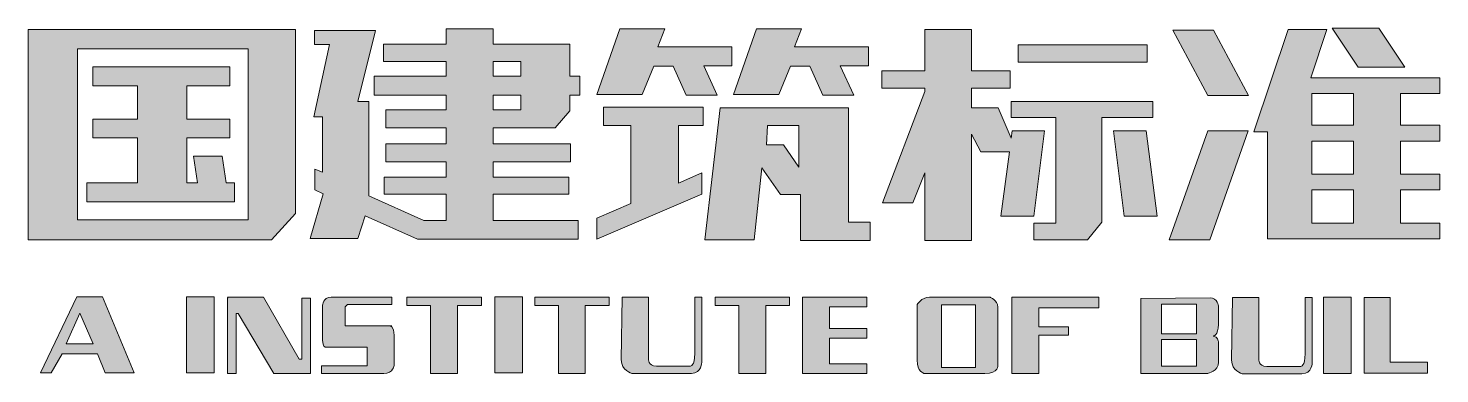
# Model space of a CAD drawing. Header units: millimetres. Extents: x 0 to 16820, y -11520 to 11880.
# Drawn here: x 15537.2 to 15906, y 11239.6 to 11329.9 of the extents above; entities that cross this region are included whole.
import ezdxf
from ezdxf.enums import TextEntityAlignment as Align

# ---------------------------------------------------------------- set-up
doc = ezdxf.new("R2010")
doc.units = ezdxf.units.MM
doc.header["$LTSCALE"] = 1000
doc.layers.add('图框层', color=7, linetype='Continuous')
doc.styles.add('宋体', font='', dxfattribs={"width": 0.8})
doc.styles.get('宋体').set_extended_font_data('SimSun')

# ---------------------------------------------------------------- blocks, each defined once
blk = doc.blocks.new('JYHT-FRAME_NORMAL-7c40bc6b8ebf42d483e23fe8ae0242e0')
at = {"layer": '图框层'}
h = blk.add_hatch(color=256, dxfattribs=at)
h.dxf.hatch_style = 2
h.paths.add_polyline_path([(776.857, 566.48), (776.857, 566.3), (776.857, 563.731), (780.036, 563.731), (780.35, 564.076), (780.35, 566.3), (780.35, 566.48)])
h.paths.add_polyline_path([(779.73, 563.991), (777.501, 563.991), (777.501, 566.228), (779.73, 566.228)])
h = blk.add_hatch(color=256, dxfattribs=at)
h.paths.add_polyline_path([(783.743, 565.194), (783.934, 565.416), (783.934, 565.623), (784.065, 565.623), (784.065, 565.868), (783.934, 565.868), (783.934, 566.289), (783.927, 566.289), (783.283, 566.289), (782.931, 566.289), (782.931, 566.488), (782.318, 566.488), (782.318, 566.289), (781.499, 566.289), (781.499, 566.059), (782.318, 566.059), (782.318, 565.868), (781.376, 565.868), (781.376, 565.623), (782.318, 565.623), (782.318, 565.431), (781.529, 565.431), (781.529, 565.194), (782.318, 565.194), (782.318, 564.987), (781.529, 564.987), (781.529, 564.749), (782.318, 564.749), (782.318, 564.55), (781.506, 564.55), (781.506, 564.328), (782.318, 564.328), (782.318, 563.984), (782.027, 563.984), (781.307, 564.305), (781.307, 565.538), (781.162, 565.538), (781.392, 566.465), (780.595, 566.465), (780.595, 566.281), (780.794, 566.281), (780.587, 565.339), (780.702, 565.339), (780.702, 564.615), (780.603, 564.654), (780.603, 564.382), (780.71, 564.332), (780.541, 563.746), (781.162, 563.746), (781.261, 564.045), (781.943, 563.738), (784.042, 563.738), (784.042, 563.984), (782.931, 563.984), (782.931, 564.328), (783.919, 564.328), (783.919, 564.55), (782.931, 564.55), (782.931, 564.749), (783.942, 564.749), (783.942, 564.987), (782.931, 564.987), (782.931, 565.194)])
h.paths.add_polyline_path([(782.931, 566.059), (783.291, 566.059), (783.291, 565.868), (782.931, 565.868)])
h.paths.add_polyline_path([(782.931, 565.623), (783.291, 565.623), (783.291, 565.431), (782.931, 565.431)])
h = blk.add_hatch(color=256, dxfattribs=at)
h.dxf.hatch_style = 2
h.paths.add_polyline_path([(785.03, 565.998), (785.282, 565.998), (785.451, 565.623), (785.857, 565.623), (785.681, 566.006), (786.048, 566.006), (786.048, 566.251), (785.083, 566.251), (785.175, 566.488), (784.585, 566.488), (784.287, 565.63), (784.877, 565.63)])
h = blk.add_hatch(color=256, dxfattribs=at)
h.dxf.hatch_style = 2
h.paths.add_polyline_path([(786.814, 565.998), (787.067, 565.998), (787.236, 565.623), (787.642, 565.623), (787.465, 566.006), (787.833, 566.006), (787.833, 566.251), (786.868, 566.251), (786.96, 566.488), (786.37, 566.488), (786.071, 565.63), (786.661, 565.63)])
h = blk.add_hatch(color=256, dxfattribs=at)
h.dxf.hatch_style = 2
h.paths.add_polyline_path([(789.993, 564.041), (790.135, 565.155), (789.71, 565.155), (789.697, 565.061), (789.53, 565.454), (789.181, 565.454), (789.181, 565.714), (789.687, 565.714), (789.687, 565.937), (789.181, 565.937), (789.181, 566.48), (788.568, 566.48), (788.568, 565.937), (788.009, 565.937), (788.009, 565.714), (788.568, 565.714), (788.568, 565.671), (788.017, 564.213), (788.415, 564.213), (788.568, 564.607), (788.568, 563.723), (789.181, 563.723), (789.181, 565.111), (789.3, 564.88), (789.674, 564.88), (789.564, 564.041)])
h = blk.add_hatch(color=256, dxfattribs=at)
h.dxf.hatch_style = 2
h.paths.add_polyline_path([(791.809, 566.469), (792.269, 565.615), (792.8, 565.615), (792.341, 566.469)])
h = blk.add_hatch(color=256, dxfattribs=at)
h.dxf.hatch_style = 2
h.paths.add_polyline_path([(795.297, 565.642), (795.297, 565.848), (793.611, 565.848), (793.823, 566.48), (793.315, 566.48), (792.867, 565.14), (793.045, 565.14), (793.045, 563.742), (793.585, 563.742), (793.585, 563.742), (795.297, 563.742), (795.297, 563.949), (794.784, 563.949), (794.784, 564.382), (795.297, 564.382), (795.297, 564.589), (794.784, 564.589), (794.784, 565.021), (795.297, 565.021), (795.297, 565.228), (794.784, 565.228), (794.784, 565.642)])
h.paths.add_polyline_path([(794.171, 563.949), (793.627, 563.949), (793.627, 564.382), (794.171, 564.382)])
h.paths.add_polyline_path([(794.171, 564.589), (793.627, 564.589), (793.627, 565.021), (794.171, 565.021)])
h.paths.add_polyline_path([(794.171, 565.228), (793.627, 565.228), (793.627, 565.642), (794.171, 565.642)])
h = blk.add_hatch(color=256, dxfattribs=at)
h.dxf.hatch_style = 2
h.paths.add_polyline_path([(794.84, 565.986), (794.503, 566.496), (793.893, 566.496), (794.23, 565.986)])
h = blk.add_hatch(color=256, dxfattribs=at)
h.dxf.hatch_style = 2
h.paths.add_polyline_path([(791.475, 566.277), (789.79, 566.277), (789.79, 566.052), (791.475, 566.052)])
h = blk.add_hatch(color=256, dxfattribs=at)
h.dxf.hatch_style = 2
h.paths.add_polyline_path([(779.553, 564.474), (779.445, 564.474), (779.393, 564.826), (779.017, 564.826), (779.07, 564.474), (778.929, 564.474), (778.929, 565.063), (779.492, 565.063), (779.492, 565.309), (778.929, 565.309), (778.929, 565.745), (779.492, 565.745), (779.492, 565.99), (777.7, 565.99), (777.7, 565.745), (778.286, 565.745), (778.286, 565.309), (777.7, 565.309), (777.7, 565.063), (778.286, 565.063), (778.286, 564.474), (777.623, 564.474), (777.623, 564.229), (779.553, 564.229)])
h = blk.add_hatch(color=256, dxfattribs=at)
h.dxf.hatch_style = 2
h.paths.add_polyline_path([(784.371, 565.224), (784.731, 565.224), (784.731, 564.205), (784.287, 564.014), (784.287, 563.738), (785.658, 564.328), (785.658, 564.604), (785.351, 564.472), (785.351, 565.224), (785.673, 565.224), (785.673, 565.462), (784.371, 565.462)])
h = blk.add_hatch(color=256, dxfattribs=at)
h.dxf.hatch_style = 2
h.paths.add_polyline_path([(787.573, 563.961), (787.573, 565.454), (785.895, 565.454), (785.696, 563.731), (786.339, 563.731), (786.439, 564.673), (786.684, 564.321), (786.945, 564.321), (786.945, 563.723), (787.856, 563.723), (787.856, 563.961)])
h.paths.add_polyline_path([(786.922, 564.681), (786.722, 564.972), (786.5, 564.972), (786.516, 565.224), (786.922, 565.224)])
h = blk.add_hatch(color=256, dxfattribs=at)
h.dxf.hatch_style = 2
h.paths.add_polyline_path([(791.548, 565.328), (791.548, 565.538), (789.698, 565.538), (789.698, 565.328), (790.28, 565.328), (790.28, 563.949), (789.993, 563.949), (789.993, 563.731), (790.694, 563.731), (790.881, 563.961), (790.881, 565.328)])
h = blk.add_hatch(color=256, dxfattribs=at)
h.dxf.hatch_style = 2
h.paths.add_polyline_path([(791.46, 565.155), (791.035, 565.155), (791.176, 564.041), (791.605, 564.041)])
h = blk.add_hatch(color=256, dxfattribs=at)
h.dxf.hatch_style = 2
h.paths.add_polyline_path([(791.763, 563.731), (792.295, 563.731), (792.796, 565.155), (792.265, 565.155)])
h = blk.add_hatch(color=256, dxfattribs=at)
h.dxf.hatch_style = 2
h.paths.add_polyline_path([(777.826, 562.986), (777.492, 562.986), (777.018, 561.991), (777.158, 561.991), (777.302, 562.242), (777.763, 562.242), (777.864, 561.991), (778.241, 561.991)])
h.paths.add_polyline_path([(777.354, 562.371), (777.532, 562.774), (777.707, 562.371)])
h = blk.add_hatch(color=256, dxfattribs=at)
h.dxf.hatch_style = 2
h.paths.add_polyline_path([(779.287, 561.991), (778.927, 561.991), (778.927, 562.986), (779.287, 562.986)])
h = blk.add_hatch(color=256, dxfattribs=at)
h.dxf.hatch_style = 2
h.paths.add_polyline_path([(780.432, 562.968), (780.432, 562.17), (780.396, 562.17), (779.931, 562.98), (779.46, 562.98), (779.466, 562.968), (779.46, 562.968), (779.46, 561.985), (779.575, 561.985), (779.575, 562.769), (779.598, 562.769), (780.065, 561.985), (780.432, 561.985), (780.457, 561.985), (780.545, 561.985), (780.545, 562.968)])
h = blk.add_hatch(color=256, dxfattribs=at)
h.dxf.hatch_style = 2
edge = h.paths.add_edge_path()
edge.add_spline(control_points=[(780.814, 562.98), (780.814, 562.98), (781.607, 562.98), (781.607, 562.98), (781.607, 562.98), (781.607, 562.885), (781.607, 562.885), (781.607, 562.885), (781.028, 562.885), (781.028, 562.885), (781.028, 562.885), (780.999, 562.856), (780.999, 562.856), (780.999, 562.856), (780.999, 562.607), (780.999, 562.607), (780.999, 562.607), (781.607, 562.607), (781.607, 562.607), (781.607, 562.607), (781.576, 562.607), (781.576, 562.607), (781.576, 562.607), (781.638, 562.609), (781.638, 562.483), (781.638, 562.483), (781.638, 562.092), (781.638, 562.092), (781.638, 562.092), (781.63, 561.985), (781.501, 561.985), (781.501, 561.985), (780.688, 561.985), (780.688, 561.985), (780.688, 561.985), (780.688, 562.085), (780.688, 562.085), (780.688, 562.085), (781.287, 562.085), (781.287, 562.085), (781.287, 562.085), (781.287, 562.328), (781.287, 562.328), (781.287, 562.328), (780.738, 562.328), (780.738, 562.328), (780.738, 562.328), (780.703, 562.336), (780.703, 562.417), (780.703, 562.417), (780.703, 562.874), (780.703, 562.874), (780.703, 562.874), (780.707, 562.98), (780.814, 562.98)], knot_values=[0, 0, 0, 0, 1, 1, 1, 2, 2, 2, 3, 3, 3, 4, 4, 4, 5, 5, 5, 6, 6, 6, 7, 7, 7, 8, 8, 8, 9, 9, 9, 10, 10, 10, 11, 11, 11, 12, 12, 12, 13, 13, 13, 14, 14, 14, 15, 15, 15, 16, 16, 16, 17, 17, 17, 18, 18, 18, 18], degree=3, periodic=0)
h = blk.add_hatch(color=256, dxfattribs=at)
h.dxf.hatch_style = 2
h.paths.add_polyline_path([(782.777, 562.98), (781.805, 562.98), (781.805, 562.874), (782.114, 562.874), (782.114, 561.985), (782.464, 561.985), (782.464, 562.874), (782.777, 562.874)])
h = blk.add_hatch(color=256, dxfattribs=at)
h.dxf.hatch_style = 2
h.paths.add_polyline_path([(783.314, 561.991), (782.952, 561.991), (782.952, 562.986), (783.314, 562.986)])
h = blk.add_hatch(color=256, dxfattribs=at)
h.dxf.hatch_style = 2
h.paths.add_polyline_path([(784.447, 562.98), (783.474, 562.98), (783.474, 562.874), (783.784, 562.874), (783.784, 561.985), (784.135, 561.985), (784.135, 562.874), (784.447, 562.874)])
h = blk.add_hatch(color=256, dxfattribs=at)
h.dxf.hatch_style = 2
edge = h.paths.add_edge_path()
edge.add_spline(control_points=[(784.618, 562.98), (784.618, 562.98), (784.962, 562.98), (784.962, 562.98), (784.962, 562.98), (784.962, 562.176), (784.962, 562.176), (784.962, 562.176), (784.95, 562.08), (785.065, 562.08), (785.065, 562.08), (785.507, 562.08), (785.507, 562.08), (785.507, 562.08), (785.564, 562.08), (785.564, 562.245), (785.564, 562.245), (785.564, 562.98), (785.564, 562.98), (785.564, 562.98), (785.655, 562.98), (785.655, 562.98), (785.655, 562.98), (785.655, 562.134), (785.655, 562.134), (785.655, 562.134), (785.659, 561.985), (785.522, 561.985), (785.522, 561.985), (784.741, 561.985), (784.741, 561.985), (784.741, 561.985), (784.604, 562.028), (784.604, 562.161), (784.604, 562.161), (784.618, 562.98), (784.618, 562.98)], knot_values=[0, 0, 0, 0, 1, 1, 1, 2, 2, 2, 3, 3, 3, 4, 4, 4, 5, 5, 5, 6, 6, 6, 7, 7, 7, 8, 8, 8, 9, 9, 9, 10, 10, 10, 11, 11, 11, 12, 12, 12, 12], degree=3, periodic=0)
h = blk.add_hatch(color=256, dxfattribs=at)
h.dxf.hatch_style = 2
h.paths.add_polyline_path([(786.803, 562.98), (785.831, 562.98), (785.831, 562.874), (786.141, 562.874), (786.141, 561.985), (786.491, 561.985), (786.491, 562.874), (786.803, 562.874)])
h = blk.add_hatch(color=256, dxfattribs=at)
h.dxf.hatch_style = 2
h.paths.add_polyline_path([(787.812, 562.853), (787.812, 562.98), (787.325, 562.98), (787.164, 562.98), (786.974, 562.98), (786.974, 561.985), (787.164, 561.985), (787.325, 561.985), (787.812, 561.985), (787.812, 562.111), (787.325, 562.111), (787.325, 562.446), (787.812, 562.446), (787.812, 562.573), (787.325, 562.573), (787.325, 562.853)])
h = blk.add_hatch(color=256, dxfattribs=at)
h.dxf.hatch_style = 2
edge = h.paths.add_edge_path()
edge.add_spline(control_points=[(789.525, 562.092), (789.525, 562.092), (789.525, 562.851), (789.525, 562.851), (789.517, 562.946), (789.422, 562.98), (789.422, 562.98), (789.422, 562.98), (788.629, 562.98), (788.629, 562.98), (788.523, 562.98), (788.469, 562.882), (788.469, 562.882), (788.469, 562.882), (788.469, 562.156), (788.469, 562.156), (788.469, 562.008), (788.557, 561.985), (788.557, 561.985), (788.557, 561.985), (789.354, 561.985), (789.354, 561.985), (789.54, 561.985), (789.525, 562.092), (789.525, 562.092)], knot_values=[0, 0, 0, 0, 1, 1, 1, 2, 2, 2, 3, 3, 3, 4, 4, 4, 5, 5, 5, 6, 6, 6, 7, 7, 7, 8, 8, 8, 8], degree=3, periodic=0)
h.paths.add_polyline_path([(789.231, 562.062), (788.786, 562.062), (788.786, 562.882), (789.231, 562.882)])
h = blk.add_hatch(color=256, dxfattribs=at)
h.dxf.hatch_style = 2
h.paths.add_polyline_path([(790.844, 562.843), (790.844, 562.98), (790.058, 562.98), (789.708, 562.98), (789.708, 562.843), (789.708, 561.985), (790.058, 561.985), (790.058, 562.483), (790.447, 562.483), (790.447, 562.592), (790.058, 562.592), (790.058, 562.843)])
h = blk.add_hatch(color=256, dxfattribs=at)
h.dxf.hatch_style = 2
edge = h.paths.add_edge_path()
edge.add_spline(control_points=[(792.337, 562.47), (792.337, 562.47), (792.404, 562.483), (792.405, 562.622), (792.405, 562.622), (792.405, 562.863), (792.405, 562.863), (792.405, 562.863), (792.394, 562.971), (792.297, 562.971), (792.297, 562.971), (791.393, 562.963), (791.393, 562.963), (791.393, 562.963), (791.393, 561.985), (791.393, 561.985), (791.393, 561.985), (792.268, 561.985), (792.268, 561.985), (792.268, 561.985), (792.406, 562.013), (792.406, 562.131), (792.406, 562.131), (792.406, 562.402), (792.406, 562.402), (792.406, 562.402), (792.399, 562.47), (792.337, 562.47)], knot_values=[0, 0, 0, 0, 1, 1, 1, 2, 2, 2, 3, 3, 3, 4, 4, 4, 5, 5, 5, 6, 6, 6, 7, 7, 7, 8, 8, 8, 9, 9, 9, 9], degree=3, periodic=0)
h.paths.add_polyline_path([(792.121, 562.08), (791.66, 562.08), (791.66, 562.43), (792.121, 562.43)])
h.paths.add_polyline_path([(792.121, 562.504), (791.66, 562.504), (791.66, 562.89), (792.121, 562.89)])
h = blk.add_hatch(color=256, dxfattribs=at)
h.dxf.hatch_style = 2
edge = h.paths.add_edge_path()
edge.add_spline(control_points=[(792.591, 562.975), (792.591, 562.975), (792.935, 562.975), (792.935, 562.975), (792.935, 562.975), (792.935, 562.172), (792.935, 562.172), (792.935, 562.172), (792.924, 562.076), (793.037, 562.076), (793.037, 562.076), (793.48, 562.076), (793.48, 562.076), (793.48, 562.076), (793.537, 562.076), (793.537, 562.241), (793.537, 562.241), (793.537, 562.975), (793.537, 562.975), (793.537, 562.975), (793.63, 562.975), (793.63, 562.975), (793.63, 562.975), (793.63, 562.13), (793.63, 562.13), (793.63, 562.13), (793.634, 561.98), (793.496, 561.98), (793.496, 561.98), (792.714, 561.98), (792.714, 561.98), (792.714, 561.98), (792.577, 562.023), (792.577, 562.156), (792.577, 562.156), (792.591, 562.975), (792.591, 562.975)], knot_values=[0, 0, 0, 0, 1, 1, 1, 2, 2, 2, 3, 3, 3, 4, 4, 4, 5, 5, 5, 6, 6, 6, 7, 7, 7, 8, 8, 8, 9, 9, 9, 10, 10, 10, 11, 11, 11, 12, 12, 12, 12], degree=3, periodic=0)
h = blk.add_hatch(color=256, dxfattribs=at)
h.dxf.hatch_style = 2
h.paths.add_polyline_path([(794.138, 561.985), (793.777, 561.985), (793.777, 562.98), (794.138, 562.98)])
h = blk.add_hatch(color=256, dxfattribs=at)
h.dxf.hatch_style = 2
h.paths.add_polyline_path([(794.647, 562.131), (794.647, 562.975), (794.309, 562.975), (794.309, 562.131), (794.309, 561.988), (794.647, 561.988), (795.138, 561.988), (795.138, 562.131)])
at = {"layer": '图框层', "lineweight": 0}
for p, q in [((776.857, 566.48), (776.857, 566.3)), ((780.35, 566.48), (776.857, 566.48)), ((780.35, 566.3), (780.35, 566.48)), ((781.392, 566.465), (780.595, 566.465)), ((780.595, 566.465), (780.595, 566.281)), ((781.162, 565.538), (781.392, 566.465)), ((782.931, 566.488), (782.318, 566.488)), ((782.318, 566.488), (782.318, 566.289)), ((782.931, 566.289), (782.931, 566.488)), ((784.585, 566.488), (784.287, 565.63)), ((785.175, 566.488), (784.585, 566.488)), ((785.083, 566.251), (785.175, 566.488)), ((786.37, 566.488), (786.071, 565.63)), ((786.96, 566.488), (786.37, 566.488)), ((786.868, 566.251), (786.96, 566.488)), ((789.181, 566.48), (788.568, 566.48)), ((788.568, 566.48), (788.568, 565.937)), ((789.181, 565.937), (789.181, 566.48)), ((791.809, 566.469), (792.269, 565.615)), ((792.341, 566.469), (791.809, 566.469)), ((792.8, 565.615), (792.341, 566.469)), ((793.315, 566.48), (792.867, 565.14)), ((793.823, 566.48), (793.315, 566.48)), ((793.611, 565.848), (793.823, 566.48)), ((794.503, 566.496), (793.893, 566.496)), ((793.893, 566.496), (794.23, 565.986)), ((794.84, 565.986), (794.503, 566.496)), ((776.857, 566.3), (776.857, 563.731)), ((780.35, 564.076), (780.35, 566.3)), ((780.794, 566.281), (780.587, 565.339)), ((780.595, 566.281), (780.794, 566.281)), ((782.318, 566.289), (781.499, 566.289)), ((781.499, 566.289), (781.499, 566.059)), ((783.283, 566.289), (782.931, 566.289)), ((783.927, 566.289), (783.283, 566.289)), ((783.934, 566.289), (783.927, 566.289)), ((783.934, 565.868), (783.934, 566.289)), ((777.501, 563.991), (777.501, 566.228)), ((777.501, 566.228), (779.73, 566.228)), ((779.73, 566.228), (779.73, 563.991)), ((786.048, 566.251), (785.083, 566.251)), ((786.048, 566.006), (786.048, 566.251)), ((787.833, 566.251), (786.868, 566.251)), ((787.833, 566.006), (787.833, 566.251)), ((791.475, 566.277), (789.79, 566.277)), ((789.79, 566.277), (789.79, 566.052)), ((791.475, 566.052), (791.475, 566.277)), ((779.492, 565.99), (777.7, 565.99)), ((777.7, 565.99), (777.7, 565.745)), ((779.492, 565.745), (779.492, 565.99)), ((781.499, 566.059), (782.318, 566.059)), ((782.318, 566.059), (782.318, 565.868)), ((782.931, 566.059), (783.291, 566.059)), ((782.931, 565.868), (782.931, 566.059)), ((783.291, 566.059), (783.291, 565.868)), ((784.877, 565.63), (785.03, 565.998)), ((785.03, 565.998), (785.282, 565.998)), ((785.282, 565.998), (785.451, 565.623)), ((785.857, 565.623), (785.681, 566.006)), ((785.681, 566.006), (786.048, 566.006)), ((786.661, 565.63), (786.814, 565.998)), ((786.814, 565.998), (787.067, 565.998)), ((787.067, 565.998), (787.236, 565.623)), ((787.642, 565.623), (787.465, 566.006)), ((787.465, 566.006), (787.833, 566.006)), ((788.568, 565.937), (788.009, 565.937)), ((788.009, 565.937), (788.009, 565.714)), ((789.687, 565.937), (789.181, 565.937)), ((789.687, 565.714), (789.687, 565.937)), ((789.79, 566.052), (791.475, 566.052)), ((794.23, 565.986), (794.84, 565.986)), ((777.7, 565.745), (778.286, 565.745)), ((778.286, 565.745), (778.286, 565.309)), ((778.929, 565.309), (778.929, 565.745)), ((778.929, 565.745), (779.492, 565.745)), ((782.318, 565.868), (781.376, 565.868)), ((781.376, 565.868), (781.376, 565.623)), ((783.291, 565.868), (782.931, 565.868)), ((784.065, 565.868), (783.934, 565.868)), ((784.065, 565.623), (784.065, 565.868)), ((795.297, 565.848), (793.611, 565.848)), ((795.297, 565.642), (795.297, 565.848)), ((781.376, 565.623), (782.318, 565.623)), ((782.318, 565.623), (782.318, 565.431)), ((782.931, 565.623), (783.291, 565.623)), ((782.931, 565.431), (782.931, 565.623)), ((783.291, 565.623), (783.291, 565.431)), ((783.934, 565.416), (783.934, 565.623)), ((783.934, 565.623), (784.065, 565.623)), ((784.287, 565.63), (784.877, 565.63)), ((785.451, 565.623), (785.857, 565.623)), ((786.071, 565.63), (786.661, 565.63)), ((787.236, 565.623), (787.642, 565.623)), ((788.009, 565.714), (788.568, 565.714)), ((788.568, 565.671), (788.017, 564.213)), ((788.568, 565.714), (788.568, 565.671)), ((789.181, 565.454), (789.181, 565.714)), ((789.181, 565.714), (789.687, 565.714)), ((792.269, 565.615), (792.8, 565.615)), ((793.627, 565.228), (793.627, 565.642)), ((793.627, 565.642), (794.171, 565.642)), ((794.171, 565.642), (794.171, 565.228)), ((794.784, 565.228), (794.784, 565.642)), ((794.784, 565.642), (795.297, 565.642)), ((781.307, 565.538), (781.162, 565.538)), ((781.307, 564.305), (781.307, 565.538)), ((782.318, 565.431), (781.529, 565.431)), ((781.529, 565.431), (781.529, 565.194)), ((783.291, 565.431), (782.931, 565.431)), ((783.743, 565.194), (783.934, 565.416)), ((785.673, 565.462), (784.371, 565.462)), ((784.371, 565.462), (784.371, 565.224)), ((785.673, 565.224), (785.673, 565.462)), ((785.895, 565.454), (785.696, 563.731)), ((787.573, 565.454), (785.895, 565.454)), ((787.573, 563.961), (787.573, 565.454)), ((789.53, 565.454), (789.181, 565.454)), ((789.697, 565.061), (789.53, 565.454)), ((791.548, 565.538), (789.698, 565.538)), ((789.698, 565.538), (789.698, 565.328)), ((791.548, 565.328), (791.548, 565.538)), ((778.286, 565.309), (777.7, 565.309)), ((777.7, 565.309), (777.7, 565.063)), ((779.492, 565.309), (778.929, 565.309)), ((779.492, 565.063), (779.492, 565.309)), ((780.587, 565.339), (780.702, 565.339)), ((780.702, 565.339), (780.702, 564.615)), ((781.529, 565.194), (782.318, 565.194)), ((782.318, 565.194), (782.318, 564.987)), ((782.931, 564.987), (782.931, 565.194)), ((782.931, 565.194), (783.743, 565.194)), ((784.371, 565.224), (784.731, 565.224)), ((784.731, 565.224), (784.731, 564.205)), ((785.351, 564.472), (785.351, 565.224)), ((785.351, 565.224), (785.673, 565.224)), ((786.5, 564.972), (786.516, 565.224)), ((786.516, 565.224), (786.922, 565.224)), ((786.922, 565.224), (786.922, 564.681)), ((789.698, 565.328), (790.28, 565.328)), ((790.28, 565.328), (790.28, 563.949)), ((790.881, 563.961), (790.881, 565.328)), ((790.881, 565.328), (791.548, 565.328)), ((794.171, 565.228), (793.627, 565.228)), ((795.297, 565.228), (794.784, 565.228)), ((795.297, 565.021), (795.297, 565.228)), ((777.7, 565.063), (778.286, 565.063)), ((778.286, 565.063), (778.286, 564.474)), ((778.929, 564.474), (778.929, 565.063)), ((778.929, 565.063), (779.492, 565.063)), ((789.181, 563.723), (789.181, 565.111)), ((789.181, 565.111), (789.3, 564.88)), ((789.71, 565.155), (789.697, 565.061)), ((790.135, 565.155), (789.71, 565.155)), ((789.993, 564.041), (790.135, 565.155)), ((791.46, 565.155), (791.035, 565.155)), ((791.035, 565.155), (791.176, 564.041)), ((791.605, 564.041), (791.46, 565.155)), ((792.265, 565.155), (791.763, 563.731)), ((792.796, 565.155), (792.265, 565.155)), ((792.295, 563.731), (792.796, 565.155)), ((792.867, 565.14), (793.045, 565.14)), ((793.045, 565.14), (793.045, 563.742)), ((793.627, 564.589), (793.627, 565.021)), ((793.627, 565.021), (794.171, 565.021)), ((794.171, 565.021), (794.171, 564.589)), ((794.784, 564.589), (794.784, 565.021)), ((794.784, 565.021), (795.297, 565.021)), ((779.393, 564.826), (779.017, 564.826)), ((779.017, 564.826), (779.07, 564.474)), ((779.445, 564.474), (779.393, 564.826)), ((782.318, 564.987), (781.529, 564.987)), ((781.529, 564.987), (781.529, 564.749)), ((783.942, 564.987), (782.931, 564.987)), ((783.942, 564.749), (783.942, 564.987)), ((786.722, 564.972), (786.5, 564.972)), ((786.922, 564.681), (786.722, 564.972)), ((789.3, 564.88), (789.674, 564.88)), ((789.674, 564.88), (789.564, 564.041)), ((780.702, 564.615), (780.603, 564.654)), ((780.603, 564.654), (780.603, 564.382)), ((781.529, 564.749), (782.318, 564.749)), ((782.318, 564.749), (782.318, 564.55)), ((782.931, 564.55), (782.931, 564.749)), ((782.931, 564.749), (783.942, 564.749)), ((786.339, 563.731), (786.439, 564.673)), ((786.439, 564.673), (786.684, 564.321)), ((778.286, 564.474), (777.623, 564.474)), ((777.623, 564.474), (777.623, 564.229)), ((779.07, 564.474), (778.929, 564.474)), ((779.553, 564.474), (779.445, 564.474)), ((779.553, 564.229), (779.553, 564.474)), ((782.318, 564.55), (781.506, 564.55)), ((781.506, 564.55), (781.506, 564.328)), ((783.919, 564.55), (782.931, 564.55)), ((783.919, 564.328), (783.919, 564.55)), ((785.658, 564.604), (785.351, 564.472)), ((785.658, 564.328), (785.658, 564.604)), ((788.415, 564.213), (788.568, 564.607)), ((788.568, 564.607), (788.568, 563.723)), ((794.171, 564.589), (793.627, 564.589)), ((795.297, 564.589), (794.784, 564.589)), ((795.297, 564.382), (795.297, 564.589)), ((780.71, 564.332), (780.541, 563.746)), ((780.603, 564.382), (780.71, 564.332)), ((782.027, 563.984), (781.307, 564.305)), ((781.506, 564.328), (782.318, 564.328)), ((782.318, 564.328), (782.318, 563.984)), ((782.931, 563.984), (782.931, 564.328)), ((782.931, 564.328), (783.919, 564.328)), ((784.287, 563.738), (785.658, 564.328)), ((786.684, 564.321), (786.945, 564.321)), ((786.945, 564.321), (786.945, 563.723)), ((793.627, 563.949), (793.627, 564.382)), ((793.627, 564.382), (794.171, 564.382)), ((794.171, 564.382), (794.171, 563.949)), ((794.784, 563.949), (794.784, 564.382)), ((794.784, 564.382), (795.297, 564.382)), ((777.623, 564.229), (779.553, 564.229)), ((780.036, 563.731), (780.35, 564.076)), ((784.731, 564.205), (784.287, 564.014)), ((788.017, 564.213), (788.415, 564.213)), ((779.73, 563.991), (777.501, 563.991)), ((781.162, 563.746), (781.261, 564.045)), ((781.261, 564.045), (781.943, 563.738)), ((782.318, 563.984), (782.027, 563.984)), ((784.042, 563.984), (782.931, 563.984)), ((784.042, 563.738), (784.042, 563.984)), ((784.287, 564.014), (784.287, 563.738)), ((787.856, 563.961), (787.573, 563.961)), ((787.856, 563.723), (787.856, 563.961)), ((789.564, 564.041), (789.993, 564.041)), ((790.28, 563.949), (789.993, 563.949)), ((789.993, 563.949), (789.993, 563.731)), ((790.694, 563.731), (790.881, 563.961)), ((791.176, 564.041), (791.605, 564.041)), ((794.171, 563.949), (793.627, 563.949)), ((795.297, 563.949), (794.784, 563.949)), ((795.297, 563.742), (795.297, 563.949)), ((776.857, 563.731), (780.036, 563.731)), ((780.541, 563.746), (781.162, 563.746)), ((781.943, 563.738), (784.042, 563.738)), ((785.696, 563.731), (786.339, 563.731)), ((786.945, 563.723), (787.856, 563.723)), ((788.568, 563.723), (789.181, 563.723)), ((789.993, 563.731), (790.694, 563.731)), ((791.763, 563.731), (792.295, 563.731)), ((793.045, 563.742), (793.585, 563.742)), ((793.585, 563.742), (793.585, 563.742)), ((793.585, 563.742), (795.297, 563.742)), ((777.492, 562.986), (777.018, 561.991)), ((777.826, 562.986), (777.492, 562.986)), ((778.241, 561.991), (777.826, 562.986)), ((778.927, 561.991), (778.927, 562.986)), ((778.927, 562.986), (779.287, 562.986)), ((779.287, 562.986), (779.287, 561.991)), ((779.931, 562.98), (779.46, 562.98)), ((779.46, 562.98), (779.466, 562.968)), ((779.466, 562.968), (779.46, 562.968)), ((779.46, 562.968), (779.46, 561.985)), ((780.396, 562.17), (779.931, 562.98)), ((780.432, 562.968), (780.432, 562.17)), ((780.545, 562.968), (780.432, 562.968)), ((780.545, 561.985), (780.545, 562.968)), ((782.777, 562.98), (781.805, 562.98)), ((781.805, 562.98), (781.805, 562.874)), ((782.777, 562.874), (782.777, 562.98)), ((782.952, 561.991), (782.952, 562.986)), ((782.952, 562.986), (783.314, 562.986)), ((783.314, 562.986), (783.314, 561.991)), ((784.447, 562.98), (783.474, 562.98)), ((783.474, 562.98), (783.474, 562.874)), ((784.447, 562.874), (784.447, 562.98)), ((786.803, 562.98), (785.831, 562.98)), ((785.831, 562.98), (785.831, 562.874)), ((786.803, 562.874), (786.803, 562.98)), ((787.164, 562.98), (786.974, 562.98)), ((786.974, 562.98), (786.974, 561.985)), ((787.325, 562.98), (787.164, 562.98)), ((787.812, 562.98), (787.325, 562.98)), ((787.812, 562.853), (787.812, 562.98)), ((790.058, 562.98), (789.708, 562.98)), ((789.708, 562.98), (789.708, 562.843)), ((790.844, 562.98), (790.058, 562.98)), ((790.844, 562.843), (790.844, 562.98)), ((793.777, 561.985), (793.777, 562.98)), ((793.777, 562.98), (794.138, 562.98)), ((794.138, 562.98), (794.138, 561.985)), ((794.647, 562.975), (794.309, 562.975)), ((794.309, 562.975), (794.309, 562.131)), ((794.647, 562.131), (794.647, 562.975)), ((781.805, 562.874), (782.114, 562.874)), ((782.114, 562.874), (782.114, 561.985)), ((782.464, 561.985), (782.464, 562.874)), ((782.464, 562.874), (782.777, 562.874)), ((783.474, 562.874), (783.784, 562.874)), ((783.784, 562.874), (783.784, 561.985)), ((784.135, 561.985), (784.135, 562.874)), ((784.135, 562.874), (784.447, 562.874)), ((785.831, 562.874), (786.141, 562.874)), ((786.141, 562.874), (786.141, 561.985)), ((786.491, 561.985), (786.491, 562.874)), ((786.491, 562.874), (786.803, 562.874)), ((787.325, 562.573), (787.325, 562.853)), ((787.325, 562.853), (787.812, 562.853)), ((788.786, 562.062), (788.786, 562.882)), ((788.786, 562.882), (789.231, 562.882)), ((789.231, 562.882), (789.231, 562.062)), ((789.708, 562.843), (789.708, 561.985)), ((790.058, 562.592), (790.058, 562.843)), ((790.058, 562.843), (790.844, 562.843)), ((791.66, 562.504), (791.66, 562.89)), ((791.66, 562.89), (792.121, 562.89)), ((792.121, 562.89), (792.121, 562.504)), ((777.354, 562.371), (777.532, 562.774)), ((777.532, 562.774), (777.707, 562.371)), ((779.575, 561.985), (779.575, 562.769)), ((779.575, 562.769), (779.598, 562.769)), ((779.598, 562.769), (780.065, 561.985)), ((790.447, 562.592), (790.058, 562.592)), ((790.447, 562.483), (790.447, 562.592)), ((792.405, 562.614), (792.405, 562.617)), ((787.812, 562.573), (787.325, 562.573)), ((787.325, 562.111), (787.325, 562.446)), ((787.325, 562.446), (787.812, 562.446)), ((787.812, 562.446), (787.812, 562.573)), ((790.058, 561.985), (790.058, 562.483)), ((790.058, 562.483), (790.447, 562.483)), ((792.121, 562.504), (791.66, 562.504)), ((791.66, 562.08), (791.66, 562.43)), ((791.66, 562.43), (792.121, 562.43)), ((792.121, 562.43), (792.121, 562.08)), ((777.158, 561.991), (777.302, 562.242)), ((777.302, 562.242), (777.763, 562.242)), ((777.707, 562.371), (777.354, 562.371)), ((777.763, 562.242), (777.864, 561.991)), ((780.432, 562.17), (780.396, 562.17)), ((787.812, 562.111), (787.325, 562.111)), ((787.812, 561.985), (787.812, 562.111)), ((789.231, 562.062), (788.786, 562.062)), ((792.121, 562.08), (791.66, 562.08)), ((794.309, 562.131), (794.309, 561.988)), ((795.138, 562.131), (794.647, 562.131)), ((795.138, 561.988), (795.138, 562.131)), ((777.018, 561.991), (777.158, 561.991)), ((777.864, 561.991), (778.241, 561.991)), ((779.287, 561.991), (778.927, 561.991)), ((779.46, 561.985), (779.575, 561.985)), ((780.065, 561.985), (780.432, 561.985)), ((780.432, 561.985), (780.457, 561.985)), ((780.457, 561.985), (780.545, 561.985)), ((782.114, 561.985), (782.464, 561.985)), ((783.314, 561.991), (782.952, 561.991)), ((783.784, 561.985), (784.135, 561.985)), ((786.141, 561.985), (786.491, 561.985)), ((786.974, 561.985), (787.164, 561.985)), ((787.164, 561.985), (787.325, 561.985)), ((787.325, 561.985), (787.812, 561.985)), ((789.708, 561.985), (790.058, 561.985)), ((794.138, 561.985), (793.777, 561.985)), ((794.309, 561.988), (794.647, 561.988)), ((794.647, 561.988), (795.138, 561.988))]:
    blk.add_line(p, q, dxfattribs=at)
for points in [[(780.703, 562.874), (780.703, 562.874), (780.707, 562.98), (780.814, 562.98)], [(780.814, 562.98), (780.814, 562.98), (781.607, 562.98), (781.607, 562.98)], [(781.607, 562.98), (781.607, 562.98), (781.607, 562.885), (781.607, 562.885)], [(784.604, 562.161), (784.604, 562.161), (784.618, 562.98), (784.618, 562.98)], [(784.618, 562.98), (784.618, 562.98), (784.962, 562.98), (784.962, 562.98)], [(784.962, 562.98), (784.962, 562.98), (784.962, 562.176), (784.962, 562.176)], [(785.564, 562.245), (785.564, 562.245), (785.564, 562.98), (785.564, 562.98)], [(785.564, 562.98), (785.564, 562.98), (785.655, 562.98), (785.655, 562.98)], [(785.655, 562.98), (785.655, 562.98), (785.655, 562.134), (785.655, 562.134)], [(788.629, 562.98), (788.523, 562.98), (788.469, 562.882), (788.469, 562.882)], [(789.422, 562.98), (789.422, 562.98), (788.629, 562.98), (788.629, 562.98)], [(789.525, 562.851), (789.517, 562.946), (789.422, 562.98), (789.422, 562.98)], [(792.297, 562.971), (792.297, 562.971), (791.393, 562.963), (791.393, 562.963)], [(791.393, 562.963), (791.393, 562.963), (791.393, 561.985), (791.393, 561.985)], [(792.405, 562.863), (792.405, 562.863), (792.394, 562.971), (792.297, 562.971)], [(792.577, 562.156), (792.577, 562.156), (792.591, 562.975), (792.591, 562.975)], [(792.591, 562.975), (792.591, 562.975), (792.935, 562.975), (792.935, 562.975)], [(792.935, 562.975), (792.935, 562.975), (792.935, 562.172), (792.935, 562.172)], [(793.537, 562.241), (793.537, 562.241), (793.537, 562.975), (793.537, 562.975)], [(793.537, 562.975), (793.537, 562.975), (793.63, 562.975), (793.63, 562.975)], [(793.63, 562.975), (793.63, 562.975), (793.63, 562.13), (793.63, 562.13)], [(780.703, 562.417), (780.703, 562.417), (780.703, 562.874), (780.703, 562.874)], [(781.028, 562.885), (781.028, 562.885), (780.999, 562.856), (780.999, 562.856)], [(780.999, 562.856), (780.999, 562.856), (780.999, 562.607), (780.999, 562.607)], [(781.607, 562.885), (781.607, 562.885), (781.028, 562.885), (781.028, 562.885)], [(788.469, 562.882), (788.469, 562.882), (788.469, 562.156), (788.469, 562.156)], [(789.525, 562.092), (789.525, 562.092), (789.525, 562.851), (789.525, 562.851)], [(792.405, 562.622), (792.405, 562.622), (792.405, 562.863), (792.405, 562.863)], [(780.999, 562.607), (780.999, 562.607), (781.607, 562.607), (781.607, 562.607)], [(781.576, 562.607), (781.576, 562.607), (781.638, 562.609), (781.638, 562.483)], [(781.607, 562.607), (781.607, 562.607), (781.576, 562.607), (781.576, 562.607)], [(792.337, 562.47), (792.337, 562.47), (792.404, 562.483), (792.405, 562.622)], [(792.405, 562.622), (792.405, 562.622), (792.405, 562.617), (792.405, 562.617)], [(792.405, 562.617), (792.405, 562.617), (792.405, 562.619), (792.405, 562.622)], [(780.738, 562.328), (780.738, 562.328), (780.703, 562.336), (780.703, 562.417)], [(781.638, 562.483), (781.638, 562.483), (781.638, 562.092), (781.638, 562.092)], [(792.406, 562.402), (792.406, 562.402), (792.399, 562.47), (792.337, 562.47)], [(781.287, 562.328), (781.287, 562.328), (780.738, 562.328), (780.738, 562.328)], [(781.287, 562.085), (781.287, 562.085), (781.287, 562.328), (781.287, 562.328)], [(785.507, 562.08), (785.507, 562.08), (785.564, 562.08), (785.564, 562.245)], [(792.406, 562.131), (792.406, 562.131), (792.406, 562.402), (792.406, 562.402)], [(793.48, 562.076), (793.48, 562.076), (793.537, 562.076), (793.537, 562.241)], [(780.688, 561.985), (780.688, 561.985), (780.688, 562.085), (780.688, 562.085)], [(780.688, 562.085), (780.688, 562.085), (781.287, 562.085), (781.287, 562.085)], [(781.638, 562.092), (781.638, 562.092), (781.63, 561.985), (781.501, 561.985)], [(784.741, 561.985), (784.741, 561.985), (784.604, 562.028), (784.604, 562.161)], [(784.962, 562.176), (784.962, 562.176), (784.95, 562.08), (785.065, 562.08)], [(785.065, 562.08), (785.065, 562.08), (785.507, 562.08), (785.507, 562.08)], [(785.655, 562.134), (785.655, 562.134), (785.659, 561.985), (785.522, 561.985)], [(788.469, 562.156), (788.469, 562.008), (788.557, 561.985), (788.557, 561.985)], [(789.354, 561.985), (789.54, 561.985), (789.525, 562.092), (789.525, 562.092)], [(792.268, 561.985), (792.268, 561.985), (792.406, 562.013), (792.406, 562.131)], [(792.714, 561.98), (792.714, 561.98), (792.577, 562.023), (792.577, 562.156)], [(792.935, 562.172), (792.935, 562.172), (792.924, 562.076), (793.037, 562.076)], [(793.037, 562.076), (793.037, 562.076), (793.48, 562.076), (793.48, 562.076)], [(793.63, 562.13), (793.63, 562.13), (793.634, 561.98), (793.496, 561.98)], [(781.501, 561.985), (781.501, 561.985), (780.688, 561.985), (780.688, 561.985)], [(785.522, 561.985), (785.522, 561.985), (784.741, 561.985), (784.741, 561.985)], [(788.557, 561.985), (788.557, 561.985), (789.354, 561.985), (789.354, 561.985)], [(791.393, 561.985), (791.393, 561.985), (792.268, 561.985), (792.268, 561.985)], [(793.496, 561.98), (793.496, 561.98), (792.714, 561.98), (792.714, 561.98)]]:
    blk.add_open_spline(points, degree=3, dxfattribs=at)
blk.add_open_spline([(792.405, 562.622), (792.405, 562.622), (792.406, 562.622), (792.406, 562.624), (792.406, 562.747), (792.405, 562.649), (792.405, 562.622)], degree=3, knots=[0, 0, 0, 0, 1, 1, 1, 2, 2, 2, 2], dxfattribs=at)
at = {"style": '宋体'}
blk.add_attdef('公章', text='', height=2.5, dxfattribs=at).set_placement((795.743, 211.72), align=Align.MIDDLE_CENTER)
at = {"layer": '图框层', "style": '宋体', "width": 0.8}
for tag, height, p in [('合作设计单位', 3, (796, 528)), ('节能章', 2.5, (795.743, 103.135))]:
    blk.add_attdef(tag, text='', height=height, dxfattribs=at).set_placement(p, align=Align.MIDDLE_CENTER)
at = {"layer": '图框层', "style": '宋体'}
for tag, p in [('接口确认章', (794.467, 491.41)), ('竣工图章', (794.467, 491.41)), ('造价咨询章', (795.431, 445.092)), ('出图章', (795.431, 445.092)), ('提交图纸章', (788.663, 395.819)), ('报审章', (788.663, 394.319)), ('规划报审章', (788.663, 338.773)), ('制图人', (793.5, 230.457)), ('设计人', (793.5, 223.479)), ('专业负责人', (793.5, 216.436)), ('设计主持人', (793.5, 209.457)), ('项目经理', (793.5, 202.45)), ('校对', (793.5, 195.457)), ('审核', (793.5, 188.457)), ('审定', (793.5, 181.443)), ('工程名称', (804.5, 72.957)), ('子项名称', (804.5, 58.957)), ('设计号', (786.999, 48.479)), ('专业', (821.999, 48.443)), ('图名', (804.5, 37.936)), ('图号', (804.5, 23.986)), ('阶段', (786.999, 13.465)), ('日期', (821.999, 13.45))]:
    blk.add_attdef(tag, text='', height=2.5, dxfattribs=at).set_placement(p, align=Align.MIDDLE_CENTER)
for tag, p in [('版号1', (769.506, 97.5)), ('版号1日期', (787.009, 97.496)), ('版号1内容', (804.461, 97.5)), ('版号1修改人', (822.009, 97.496)), ('版号2', (769.506, 90.5)), ('版号2日期', (787.009, 90.496)), ('版号2内容', (804.461, 90.5)), ('版号2修改人', (822.009, 90.496)), ('版号3', (769.506, 83.5)), ('版号3日期', (787.009, 83.496)), ('版号3内容', (804.461, 83.5)), ('版号3修改人', (822.009, 83.496))]:
    blk.add_attdef(tag, text='', height=2.5, dxfattribs=at).set_placement(p, align=Align.MIDDLE)

msp = doc.modelspace()

# ---------------------------------------------------------------- block references
at = {"xscale": 20, "yscale": 20, "zscale": 20}
msp.add_blockref('JYHT-FRAME_NORMAL-7c40bc6b8ebf42d483e23fe8ae0242e0', (0.03683, -0.00255), dxfattribs=at)

doc.saveas('drawing.dxf')
